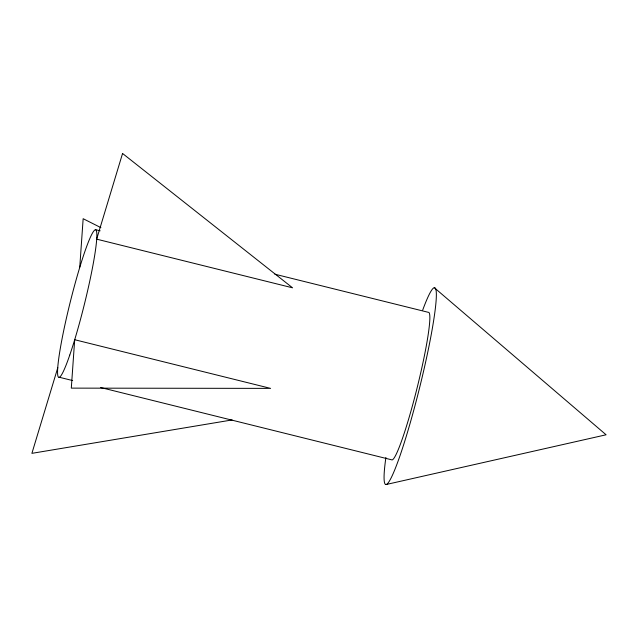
<?xml version="1.0" encoding="UTF-8"?>
<svg xmlns="http://www.w3.org/2000/svg" width="638" height="638" viewBox="0 0 638 638"><rect width="100%" height="100%" fill="white"/><g stroke="black" fill="none" stroke-linecap="round" stroke-linejoin="round"><path stroke-width="0.96" d="M79.766 267.107L83.155 218.698L100.9 227.646M57.803 367.671L31.9 453.347L232.112 419.94M386.078 484.529L606.1 434.789L434.326 287.722M95.325 229.608L100.15 230.804M274.842 274.196L428.297 312.317A76.034 7.13 -76 0 1 417.715 385.44A76.034 7.13 -76 0 1 392.107 459.926L100.637 387.521M59.135 377.217L72.652 380.567M422.715 310.044A101.37 9.506 -76 0 1 433.633 320.619A101.37 9.506 -76 0 1 399.627 456.8A101.37 9.506 -76 0 1 385.902 457.462M74.694 339.719L71.304 388.127L270.592 388.382L74.694 339.719M122.56 153.471L96.657 239.154L292.555 287.818L122.56 153.471M69.749 355.111A76.034 7.13 -76 0 0 96.657 231.945A76.034 7.13 -76 0 0 65.291 323.179A76.034 7.13 -76 0 0 69.749 355.111"/></g></svg>
